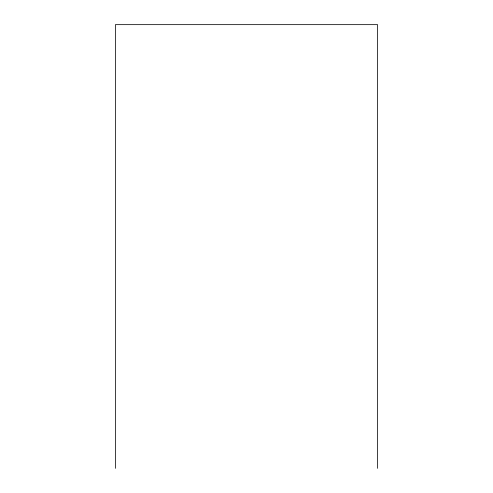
<?xml version="1.0" encoding="UTF-8"?>
<svg xmlns="http://www.w3.org/2000/svg" width="493" height="493" viewBox="0 0 493 493"><rect width="100%" height="100%" fill="white"/><g stroke="black" fill="none" stroke-linecap="round" stroke-linejoin="round"><path stroke-width="0.74" d="M377.601 468.35L377.601 24.65L115.399 24.65L115.399 468.35"/></g></svg>
